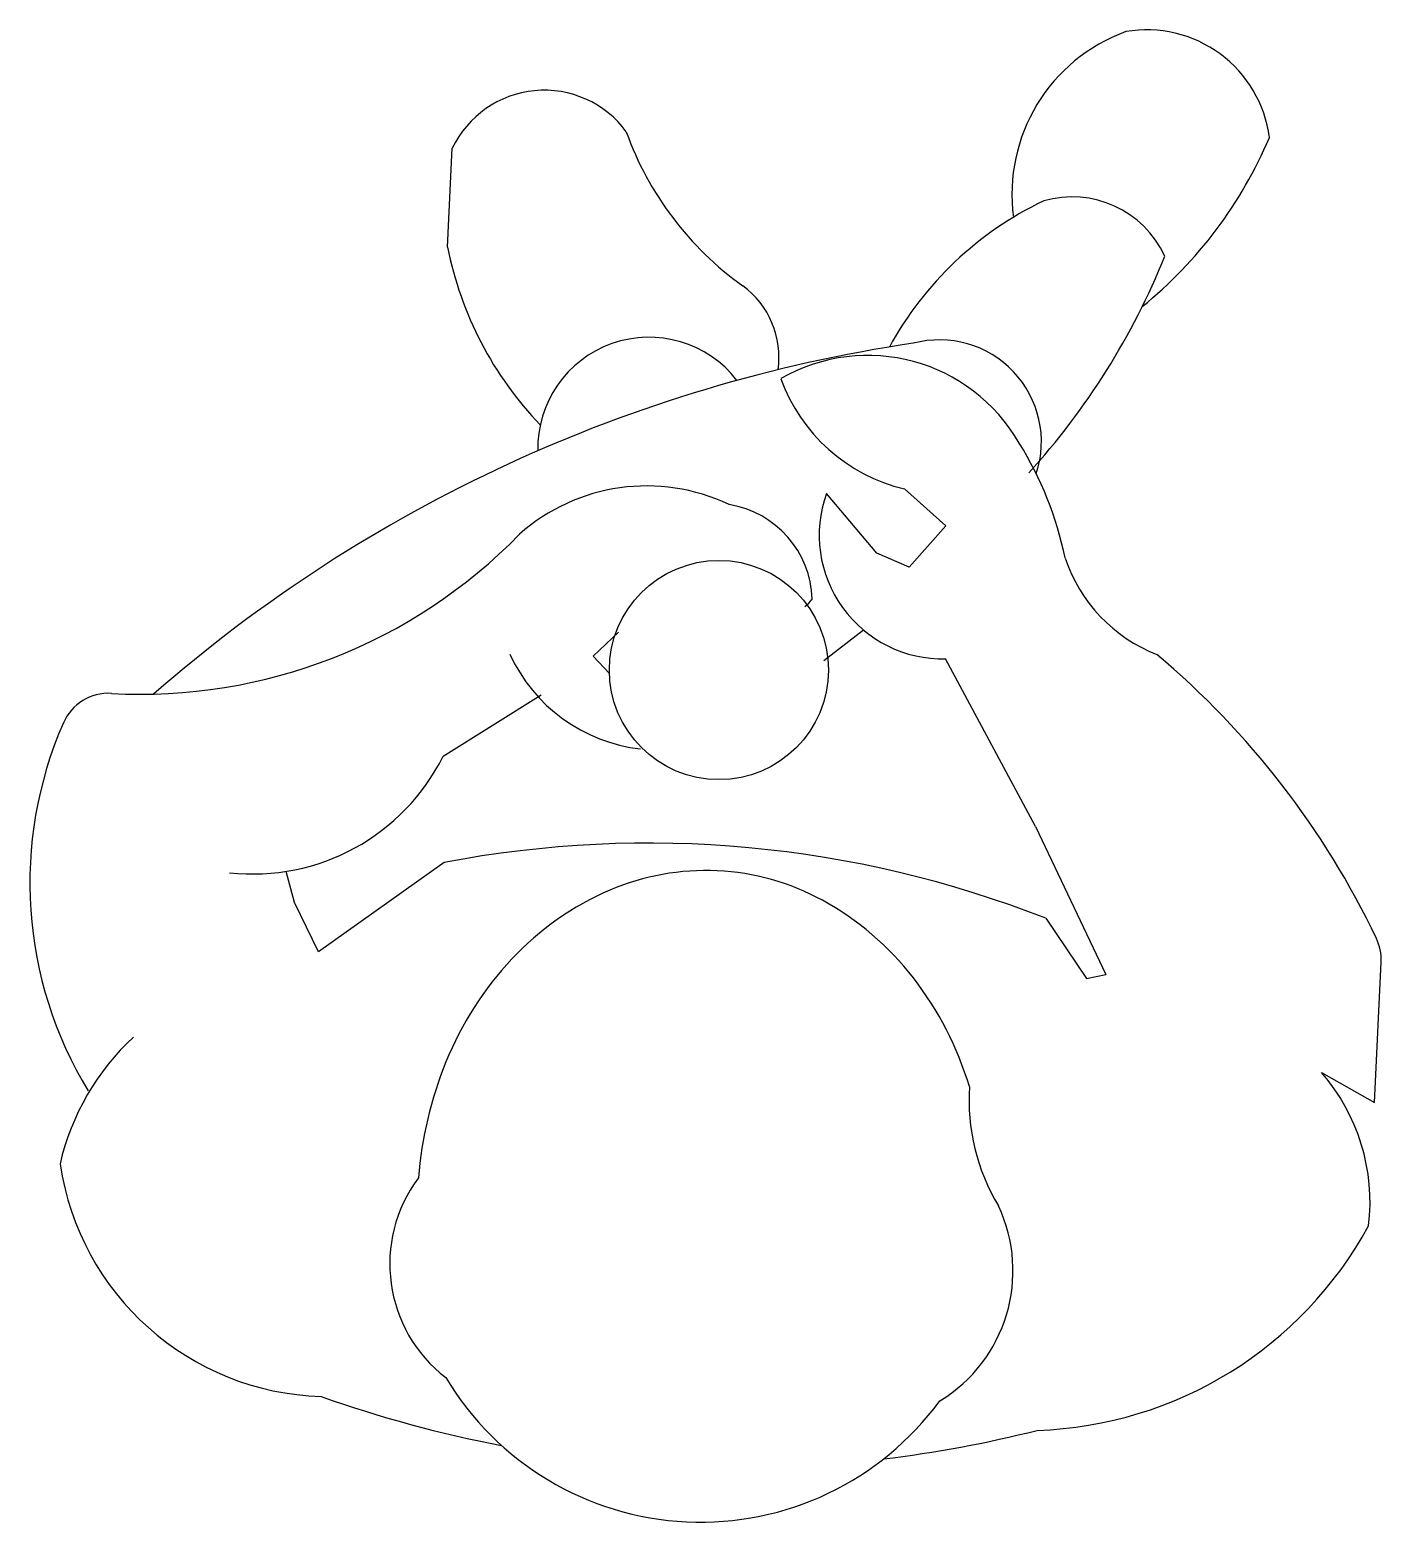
# Model space of a CAD drawing. Extents: x -55.4 to -0.7, y 0 to 60.3.
import ezdxf

# ---------------------------------------------------------------- set-up
doc = ezdxf.new("R2010")
doc.units = 0
doc.header["$LTSCALE"] = 50
doc.header["$MEASUREMENT"] = 0
doc.layers.get('0').update_dxf_attribs({"linetype": 'CONTINUOUS'})

msp = doc.modelspace()

# ---------------------------------------------------------------- linework, layer by layer
at = {"color": 0, "linetype": 'ByBlock'}
for p, q in [((-38.481, 51.541), (-38.292, 55.536)), ((-19.997, 41.752), (-18.327, 40.265)), ((-21.114, 39.154), (-23.154, 41.57)), ((-18.327, 40.265), (-19.814, 38.595)), ((-19.814, 38.595), (-21.114, 39.154)), ((-31.564, 35.958), (-32.596, 34.991)), ((-21.659, 36.045), (-23.255, 34.803)), ((-32.596, 34.991), (-31.937, 34.288)), ((-14.696, 28.093), (-18.333, 34.88)), ((-38.657, 30.948), (-34.695, 33.427)), ((-14.696, 28.093), (-11.847, 22.109)), ((-38.626, 26.639), (-43.706, 23.028)), ((-44.674, 25.026), (-45.02, 26.281)), ((-43.706, 23.028), (-44.674, 25.026)), ((-14.282, 24.383), (-12.637, 21.95)), ((-0.984, 16.938), (-0.716, 22.614)), ((-12.637, 21.95), (-11.847, 22.109)), ((-3.128, 18.146), (-0.984, 16.938))]:
    msp.add_line(p, q, dxfattribs=at)
msp.add_circle((-27.505, 34.427), 4.434, dxfattribs=at)
for centre, radius, start, end in [((-8.652, 53.674), 7, 109.94177, 187.62542), ((-10.193, 55.326), 5, 7.4556, 99.74804), ((-34.572, 53.759), 4.123, 36.38575, 154.45824), ((-19.008, 60.569), 13, 199.61618, 234.57874), ((-21.509, 62.849), 17.666, 309.05036, 337.10105), ((-8.383, 40.826), 13.928, 115.44322, 151.39168), ((-13.212, 49.445), 4.123, 24.71874, 106.26222), ((-24.332, 54.331), 14.422, 191.15519, 223.83834), ((-36.529, 62.05), 29.167, 317.6596, 338.09771), ((-28.682, 47.073), 3.606, 352.06925, 53.60182), ((-30.336, 43.39), 4.5, 37.71259, 181.20801), ((-18.583, 43.662), 4.123, 341.764, 104.91196), ((-10.831, -11.812), 60.108, 98.4314, 131.13982), ((-21.484, 40.083), 7.071, 29.86595, 119.86595), ((-18.36, 48.631), 7.071, 199.9844, 256.61739), ((-27.356, 36.127), 14.142, 11.55378, 31.91791), ((-30.432, 34.131), 7.744, 64.46592, 131.61307), ((-27.727, 37.169), 4, 1.69827, 80.89134), ((-18.449, 39.878), 5, 160.22199, 271.32219), ((-50.908, 54.85), 21.401, 266.84435, 315.76378), ((-7.434, 41.009), 6.403, 198.67042, 248.40409), ((-25.442, 38.724), 2.236, 309.32839, 320.02361), ((-29.918, 37.839), 6.649, 204.59155, 263.46292), ((-31.768, 8.883), 34.176, 25.44818, 49.98052), ((-52.196, 31.485), 2, 86.84435, 156.36425), ((-39.228, 25.809), 16.155, 156.36425, 211.37846), ((-46.36, 34.778), 8.602, 263.72077, 333.56372), ((-30.351, -16.544), 43.968, 68.56412, 100.84757), ((-28.037, 16.47), 9.846, 87.29189, 113.22326), ((-28.037, 16.47), 9.846, 61.36052, 87.29189), ((-27.262, 14.664), 11.811, 113.22326, 136.86581), ((-28.978, 14.745), 11.811, 37.71797, 61.36052), ((-2.714, 22.709), 2, 357.29189, 25.44818), ((-25.975, 13.458), 13.574, 136.86581, 157.85657), ((-30.373, 13.666), 13.574, 16.72721, 37.71797), ((-44.345, 12.187), 10.074, 132.78476, 167.02912), ((-23.906, 12.616), 15.809, 157.85657, 175.4212), ((-9.164, 12.896), 8, 353.16696, 41.02113), ((-8.988, 17.062), 8.401, 176.51233, 210.86716), ((-43.259, 16.052), 11.019, 188.37176, 268.25897), ((-35.022, 10.402), 5.8, 143.16918, 232.49595), ((-21.768, 10.122), 6.159, 301.22926, 25.28204), ((-15.151, 19.513), 15.853, 271.89427, 331.48278), ((-28.25, 11.954), 12, 210.8492, 323.73458), ((-26.85, 52.151), 50, 250.43393, 259.10895), ((-26.85, 52.151), 50, 276.89938, 284.14985)]:
    msp.add_arc(centre, radius, start, end, dxfattribs=at)

doc.saveas('drawing.dxf')
